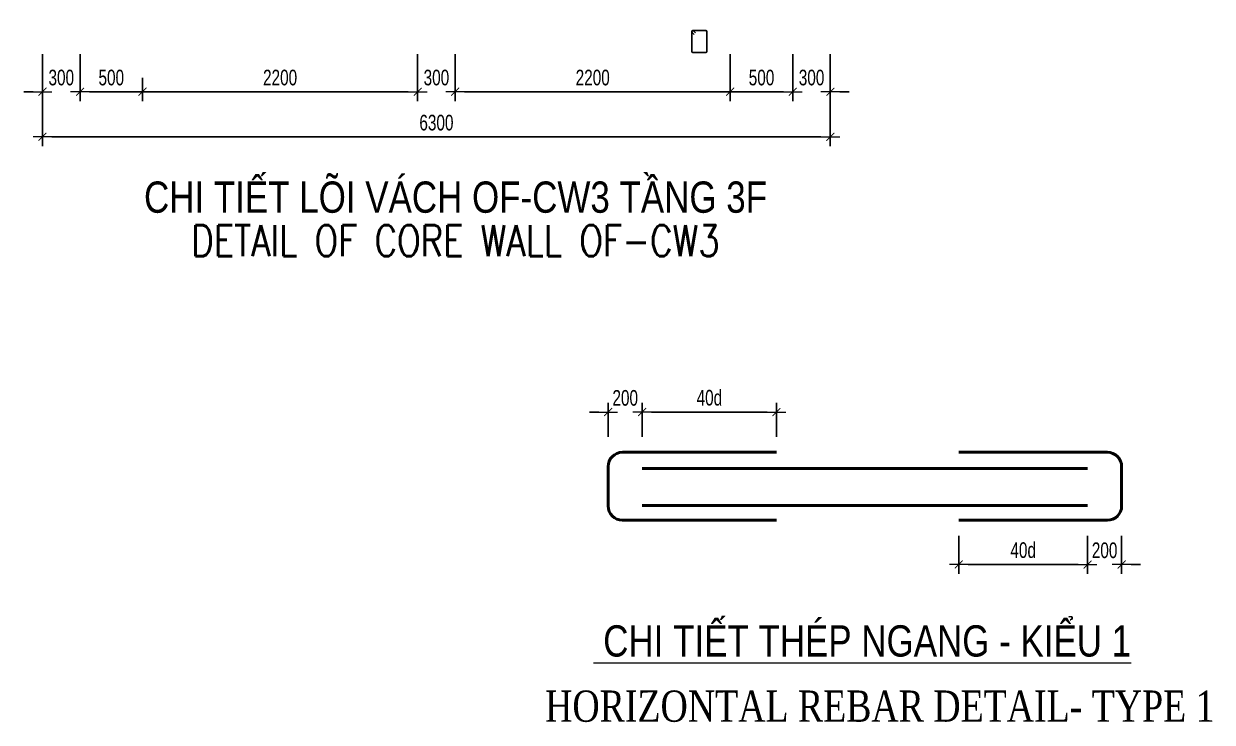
# Model space of a CAD drawing. Header units: millimetres. Extents: x 738475 to 1279438, y -34239 to 156422.
# Drawn here: x 1220607 to 1230111, y 129280 to 134863 of the extents above; entities that cross this region are included whole.
import ezdxf
from ezdxf.enums import TextEntityAlignment as Align

# ---------------------------------------------------------------- set-up
doc = ezdxf.new("R2010")
doc.units = ezdxf.units.MM
doc.header["$MEASUREMENT"] = 0
doc.layers.get('Defpoints').update_dxf_attribs({"color": 151, "lineweight": 9})
doc.layers.add('Ligature', color=1, linetype='Continuous')
doc.layers.add('Reinforcement', color=4, linetype='Continuous')
for name, color, linetype, lineweight in [('NDC_S_ANNO', 7, 'Continuous', 20), ('NDC_S_DIM', 1, 'Continuous', 15), ('NDC_S_ENG TITLE', 3, 'Continuous', 20), ('NDC_S_TEXT SYMBOL', 7, 'Continuous', 20), ('NDC_S_VN TEXT', 7, 'Continuous', 20), ('NDC_S_VN TITLE', 6, 'Continuous', 35)]:
    doc.layers.add(name, color=color, linetype=linetype, lineweight=lineweight)
doc.styles.add('ARIAL', font='arial.ttf', dxfattribs={"width": 0.8})
doc.styles.add('NDC_ANNO', font='', dxfattribs={"width": 0.8})
doc.styles.add('NDC_DIM', font='', dxfattribs={"width": 0.75})
doc.styles.add('NDC_EN TXT', font='romans.shx', dxfattribs={"width": 0.8})
doc.styles.add('NDC_VIE TXT', font='arial.ttf', dxfattribs={"width": 0.8})
doc.styles.add('VNTIMEH', font='vntimeh.shx', dxfattribs={"width": 0.8, "bigfont": 'vns.shx'})
doc.styles.get('NDC_ANNO').set_extended_font_data('Dotum')
doc.styles.get('NDC_DIM').set_extended_font_data('Dotum')
doc.dimstyles.new('NDC_dim_50', dxfattribs={"dimscale": 50, "dimtxt": 2.5, "dimasz": 1.5, "dimexe": 1.5, "dimexo": 2.5, "dimgap": 1, "dimtad": 1, "dimdec": 0, "dimzin": 0, "dimdsep": 46, "dimtxsty": 'NDC_DIM', "dimblk": 'DIMMARK', "dimcen": 0.09, "dimdle": 1.2, "dimclrd": 1, "dimclre": 1, "dimclrt": 3, "dimadec": 0, "dimazin": 0, "dimtfac": 1, "dimtdec": 0, "dimtix": 1, "dimtofl": 0, "dimtmove": 0, "dimatfit": 3, "dimfxl": 6, "dimfxlon": 1, "dimtolj": 1, "dimtzin": 0, "dimarcsym": 0})

# ---------------------------------------------------------------- blocks, each defined once
blk = doc.blocks.new('DIMMARK')
at = {"layer": 'NDC_S_DIM', "color": 1}
blk.add_line((-1.5, 0), (1, 0), dxfattribs=at)
at = {"layer": 'NDC_S_DIM', "color": 2, "const_width": 0.1}
blk.add_lwpolyline([(-0.42, -0.42), (0.42, 0.42)], dxfattribs=at)
blk = doc.blocks.new('*D280')
at = {"layer": 'Defpoints', "color": 0, "transparency": 16777216}
for p in [(1226626.9, 131759.4), (1225553.3, 131437.7), (1226626.9, 131437.7)]:
    blk.add_point(p, dxfattribs=at)
at = {"layer": 'NDC_S_DIM', "color": 1, "lineweight": -2, "transparency": 16777216}
for p, q in [((1225553.3, 131562.7), (1225553.3, 131834.4)), ((1226626.9, 131562.7), (1226626.9, 131834.4)), ((1225628.3, 131759.4), (1226551.9, 131759.4))]:
    blk.add_line(p, q, dxfattribs=at)
at = {"layer": 'NDC_S_DIM', "color": 1, "lineweight": -2, "transparency": 16777216, "xscale": 75, "yscale": 75, "zscale": 75, "rotation": 180}
blk.add_blockref('DIMMARK', (1225553.3, 131759.4), dxfattribs=at)
at = {"layer": 'NDC_S_DIM', "color": 1, "lineweight": -2, "transparency": 16777216, "xscale": 75, "yscale": 75, "zscale": 75}
blk.add_blockref('DIMMARK', (1226626.9, 131759.4), dxfattribs=at)
at = {"layer": 'NDC_S_DIM', "color": 3, "transparency": 16777216, "insert": (1226090.1, 131873.3), "char_height": 125, "attachment_point": 5, "style": 'NDC_DIM'}
blk.add_mtext('\\A1;40d', dxfattribs=at)
blk = doc.blocks.new('*D281')
at = {"layer": 'Defpoints', "color": 0, "transparency": 16777216}
for p in [(1228084.5, 130894.9), (1229114.4, 130894.9), (1229114.4, 130541.1)]:
    blk.add_point(p, dxfattribs=at)
at = {"layer": 'NDC_S_DIM', "color": 1, "lineweight": -2, "transparency": 16777216}
for p, q in [((1228084.5, 130769.9), (1228084.5, 130466.1)), ((1229114.4, 130769.9), (1229114.4, 130466.1)), ((1228159.5, 130541.1), (1229039.4, 130541.1))]:
    blk.add_line(p, q, dxfattribs=at)
at = {"layer": 'NDC_S_DIM', "color": 1, "lineweight": -2, "transparency": 16777216, "xscale": 75, "yscale": 75, "zscale": 75, "rotation": 180}
blk.add_blockref('DIMMARK', (1228084.5, 130541.1), dxfattribs=at)
at = {"layer": 'NDC_S_DIM', "color": 1, "lineweight": -2, "transparency": 16777216, "xscale": 75, "yscale": 75, "zscale": 75}
blk.add_blockref('DIMMARK', (1229114.4, 130541.1), dxfattribs=at)
at = {"layer": 'NDC_S_DIM', "color": 3, "transparency": 16777216, "insert": (1228599.5, 130654.9), "char_height": 125, "attachment_point": 5, "style": 'NDC_DIM'}
blk.add_mtext('\\A1;40d', dxfattribs=at)
blk = doc.blocks.new('*D284')
at = {"layer": 'Defpoints', "color": 0, "transparency": 16777216}
for p in [(1225280.8, 131759.4), (1225280.8, 131436.3), (1225553.3, 131437.7)]:
    blk.add_point(p, dxfattribs=at)
at = {"layer": 'NDC_S_DIM', "color": 1, "lineweight": -2, "transparency": 16777216}
for p, q in [((1225280.8, 131561.3), (1225280.8, 131834.4)), ((1225553.3, 131562.7), (1225553.3, 131834.4)), ((1225205.8, 131759.4), (1225130.8, 131759.4)), ((1225628.3, 131759.4), (1225703.3, 131759.4))]:
    blk.add_line(p, q, dxfattribs=at)
at = {"layer": 'NDC_S_DIM', "color": 1, "lineweight": -2, "transparency": 16777216, "xscale": 75, "yscale": 75, "zscale": 75}
blk.add_blockref('DIMMARK', (1225280.8, 131759.4), dxfattribs=at)
at = {"layer": 'NDC_S_DIM', "color": 1, "lineweight": -2, "transparency": 16777216, "xscale": 75, "yscale": 75, "zscale": 75, "rotation": 180}
blk.add_blockref('DIMMARK', (1225553.3, 131759.4), dxfattribs=at)
at = {"layer": 'NDC_S_DIM', "color": 3, "transparency": 16777216, "insert": (1225417, 131872), "char_height": 125, "attachment_point": 5, "style": 'NDC_DIM'}
blk.add_mtext('\\A1;200', dxfattribs=at)
blk = doc.blocks.new('*D285')
at = {"layer": 'Defpoints', "color": 0, "transparency": 16777216}
for p in [(1229114.4, 130894.9), (1229386.9, 130894.9), (1229114.4, 130541.1)]:
    blk.add_point(p, dxfattribs=at)
at = {"layer": 'NDC_S_DIM', "color": 1, "lineweight": -2, "transparency": 16777216}
for p, q in [((1229114.4, 130769.9), (1229114.4, 130466.1)), ((1229386.9, 130769.9), (1229386.9, 130466.1)), ((1229039.4, 130541.1), (1228964.4, 130541.1)), ((1229461.9, 130541.1), (1229536.9, 130541.1))]:
    blk.add_line(p, q, dxfattribs=at)
at = {"layer": 'NDC_S_DIM', "color": 1, "lineweight": -2, "transparency": 16777216, "xscale": 75, "yscale": 75, "zscale": 75}
blk.add_blockref('DIMMARK', (1229114.4, 130541.1), dxfattribs=at)
at = {"layer": 'NDC_S_DIM', "color": 1, "lineweight": -2, "transparency": 16777216, "xscale": 75, "yscale": 75, "zscale": 75, "rotation": 180}
blk.add_blockref('DIMMARK', (1229386.9, 130541.1), dxfattribs=at)
at = {"layer": 'NDC_S_DIM', "color": 3, "transparency": 16777216, "insert": (1229250.6, 130653.7), "char_height": 125, "attachment_point": 5, "style": 'NDC_DIM'}
blk.add_mtext('\\A1;200', dxfattribs=at)
blk = doc.blocks.new('*D340')
at = {"layer": 'Defpoints', "color": 0, "transparency": 16777216}
for p in [(1221057.2, 135980.2), (1220757.2, 135480.2), (1221057.2, 134320.2)]:
    blk.add_point(p, dxfattribs=at)
at = {"layer": 'NDC_S_DIM', "color": 1, "lineweight": -2, "transparency": 16777216}
for p, q in [((1220757.2, 134620.2), (1220757.2, 134245.2)), ((1221057.2, 134620.2), (1221057.2, 134245.2)), ((1220682.2, 134320.2), (1220607.2, 134320.2)), ((1221132.2, 134320.2), (1221207.2, 134320.2))]:
    blk.add_line(p, q, dxfattribs=at)
at = {"layer": 'NDC_S_DIM', "color": 1, "lineweight": -2, "transparency": 16777216, "xscale": 75, "yscale": 75, "zscale": 75}
blk.add_blockref('DIMMARK', (1220757.2, 134320.2), dxfattribs=at)
at = {"layer": 'NDC_S_DIM', "color": 1, "lineweight": -2, "transparency": 16777216, "xscale": 75, "yscale": 75, "zscale": 75, "rotation": 180}
blk.add_blockref('DIMMARK', (1221057.2, 134320.2), dxfattribs=at)
at = {"layer": 'NDC_S_DIM', "color": 3, "transparency": 16777216, "insert": (1220907.2, 134432.8), "char_height": 125, "attachment_point": 5, "style": 'NDC_DIM'}
blk.add_mtext('\\A1;300', dxfattribs=at)
blk = doc.blocks.new('*D341')
at = {"layer": 'Defpoints', "color": 0, "transparency": 16777216}
for p in [(1221057.2, 135980.2), (1221557, 134557), (1221557, 134320.2)]:
    blk.add_point(p, dxfattribs=at)
at = {"layer": 'NDC_S_DIM', "color": 1, "lineweight": -2, "transparency": 16777216}
for p, q in [((1221057.2, 134620.2), (1221057.2, 134245.2)), ((1221557, 134432), (1221557, 134245.2)), ((1221132.2, 134320.2), (1221482, 134320.2))]:
    blk.add_line(p, q, dxfattribs=at)
at = {"layer": 'NDC_S_DIM', "color": 1, "lineweight": -2, "transparency": 16777216, "xscale": 75, "yscale": 75, "zscale": 75, "rotation": 180}
blk.add_blockref('DIMMARK', (1221057.2, 134320.2), dxfattribs=at)
at = {"layer": 'NDC_S_DIM', "color": 1, "lineweight": -2, "transparency": 16777216, "xscale": 75, "yscale": 75, "zscale": 75}
blk.add_blockref('DIMMARK', (1221557, 134320.2), dxfattribs=at)
at = {"layer": 'NDC_S_DIM', "color": 3, "transparency": 16777216, "insert": (1221307.1, 134432.8), "char_height": 125, "attachment_point": 5, "style": 'NDC_DIM'}
blk.add_mtext('\\A1;500', dxfattribs=at)
blk = doc.blocks.new('*D342')
at = {"layer": 'Defpoints', "color": 0, "transparency": 16777216}
for p in [(1223757.2, 135980.2), (1221557, 134557), (1223757.2, 134320.2)]:
    blk.add_point(p, dxfattribs=at)
at = {"layer": 'NDC_S_DIM', "color": 1, "lineweight": -2, "transparency": 16777216}
for p, q in [((1223757.2, 134620.2), (1223757.2, 134245.2)), ((1221557, 134432), (1221557, 134245.2)), ((1221632, 134320.2), (1223682.2, 134320.2))]:
    blk.add_line(p, q, dxfattribs=at)
at = {"layer": 'NDC_S_DIM', "color": 1, "lineweight": -2, "transparency": 16777216, "xscale": 75, "yscale": 75, "zscale": 75, "rotation": 180}
blk.add_blockref('DIMMARK', (1221557, 134320.2), dxfattribs=at)
at = {"layer": 'NDC_S_DIM', "color": 1, "lineweight": -2, "transparency": 16777216, "xscale": 75, "yscale": 75, "zscale": 75}
blk.add_blockref('DIMMARK', (1223757.2, 134320.2), dxfattribs=at)
at = {"layer": 'NDC_S_DIM', "color": 3, "transparency": 16777216, "insert": (1222657.1, 134432.8), "char_height": 125, "attachment_point": 5, "style": 'NDC_DIM'}
blk.add_mtext('\\A1;2200', dxfattribs=at)
blk = doc.blocks.new('*D343')
at = {"layer": 'Defpoints', "color": 0, "transparency": 16777216}
for p in [(1223757.2, 135980.2), (1224057.2, 135980.2), (1224057.2, 134320.2)]:
    blk.add_point(p, dxfattribs=at)
at = {"layer": 'NDC_S_DIM', "color": 1, "lineweight": -2, "transparency": 16777216}
for p, q in [((1223757.2, 134620.2), (1223757.2, 134245.2)), ((1224057.2, 134620.2), (1224057.2, 134245.2)), ((1223682.2, 134320.2), (1223607.2, 134320.2)), ((1224132.2, 134320.2), (1224207.2, 134320.2))]:
    blk.add_line(p, q, dxfattribs=at)
at = {"layer": 'NDC_S_DIM', "color": 1, "lineweight": -2, "transparency": 16777216, "xscale": 75, "yscale": 75, "zscale": 75}
blk.add_blockref('DIMMARK', (1223757.2, 134320.2), dxfattribs=at)
at = {"layer": 'NDC_S_DIM', "color": 1, "lineweight": -2, "transparency": 16777216, "xscale": 75, "yscale": 75, "zscale": 75, "rotation": 180}
blk.add_blockref('DIMMARK', (1224057.2, 134320.2), dxfattribs=at)
at = {"layer": 'NDC_S_DIM', "color": 3, "transparency": 16777216, "insert": (1223907.2, 134432.8), "char_height": 125, "attachment_point": 5, "style": 'NDC_DIM'}
blk.add_mtext('\\A1;300', dxfattribs=at)
blk = doc.blocks.new('*D344')
at = {"layer": 'Defpoints', "color": 0, "transparency": 16777216}
for p in [(1224057.2, 135980.2), (1226256.9, 135928.5), (1226256.9, 134320.2)]:
    blk.add_point(p, dxfattribs=at)
at = {"layer": 'NDC_S_DIM', "color": 1, "lineweight": -2, "transparency": 16777216}
for p, q in [((1224057.2, 134620.2), (1224057.2, 134245.2)), ((1226256.9, 134620.2), (1226256.9, 134245.2)), ((1224132.2, 134320.2), (1226181.9, 134320.2))]:
    blk.add_line(p, q, dxfattribs=at)
at = {"layer": 'NDC_S_DIM', "color": 1, "lineweight": -2, "transparency": 16777216, "xscale": 75, "yscale": 75, "zscale": 75, "rotation": 180}
blk.add_blockref('DIMMARK', (1224057.2, 134320.2), dxfattribs=at)
at = {"layer": 'NDC_S_DIM', "color": 1, "lineweight": -2, "transparency": 16777216, "xscale": 75, "yscale": 75, "zscale": 75}
blk.add_blockref('DIMMARK', (1226256.9, 134320.2), dxfattribs=at)
at = {"layer": 'NDC_S_DIM', "color": 3, "transparency": 16777216, "insert": (1225157.1, 134432.8), "char_height": 125, "attachment_point": 5, "style": 'NDC_DIM'}
blk.add_mtext('\\A1;2200', dxfattribs=at)
blk = doc.blocks.new('*D345')
at = {"layer": 'Defpoints', "color": 0, "transparency": 16777216}
for p in [(1226256.9, 135928.5), (1226757.2, 135980.2), (1226757.2, 134320.2)]:
    blk.add_point(p, dxfattribs=at)
at = {"layer": 'NDC_S_DIM', "color": 1, "lineweight": -2, "transparency": 16777216}
for p, q in [((1226256.9, 134620.2), (1226256.9, 134245.2)), ((1226757.2, 134620.2), (1226757.2, 134245.2)), ((1226331.9, 134320.2), (1226682.2, 134320.2))]:
    blk.add_line(p, q, dxfattribs=at)
at = {"layer": 'NDC_S_DIM', "color": 1, "lineweight": -2, "transparency": 16777216, "xscale": 75, "yscale": 75, "zscale": 75, "rotation": 180}
blk.add_blockref('DIMMARK', (1226256.9, 134320.2), dxfattribs=at)
at = {"layer": 'NDC_S_DIM', "color": 1, "lineweight": -2, "transparency": 16777216, "xscale": 75, "yscale": 75, "zscale": 75}
blk.add_blockref('DIMMARK', (1226757.2, 134320.2), dxfattribs=at)
at = {"layer": 'NDC_S_DIM', "color": 3, "transparency": 16777216, "insert": (1226507.1, 134432.8), "char_height": 125, "attachment_point": 5, "style": 'NDC_DIM'}
blk.add_mtext('\\A1;500', dxfattribs=at)
blk = doc.blocks.new('*D346')
at = {"layer": 'Defpoints', "color": 0, "transparency": 16777216}
for p in [(1226757.2, 135980.2), (1227057.2, 135480.2), (1227057.2, 134320.2)]:
    blk.add_point(p, dxfattribs=at)
at = {"layer": 'NDC_S_DIM', "color": 1, "lineweight": -2, "transparency": 16777216}
for p, q in [((1226757.2, 134620.2), (1226757.2, 134245.2)), ((1227057.2, 134620.2), (1227057.2, 134245.2)), ((1226682.2, 134320.2), (1226607.2, 134320.2)), ((1227132.2, 134320.2), (1227207.2, 134320.2))]:
    blk.add_line(p, q, dxfattribs=at)
at = {"layer": 'NDC_S_DIM', "color": 1, "lineweight": -2, "transparency": 16777216, "xscale": 75, "yscale": 75, "zscale": 75}
blk.add_blockref('DIMMARK', (1226757.2, 134320.2), dxfattribs=at)
at = {"layer": 'NDC_S_DIM', "color": 1, "lineweight": -2, "transparency": 16777216, "xscale": 75, "yscale": 75, "zscale": 75, "rotation": 180}
blk.add_blockref('DIMMARK', (1227057.2, 134320.2), dxfattribs=at)
at = {"layer": 'NDC_S_DIM', "color": 3, "transparency": 16777216, "insert": (1226907.2, 134432.8), "char_height": 125, "attachment_point": 5, "style": 'NDC_DIM'}
blk.add_mtext('\\A1;300', dxfattribs=at)
blk = doc.blocks.new('*D347')
at = {"layer": 'Defpoints', "color": 0, "transparency": 16777216}
for p in [(1220757.2, 135480.2), (1227057.2, 135480.2), (1227057.2, 133959.9)]:
    blk.add_point(p, dxfattribs=at)
at = {"layer": 'NDC_S_DIM', "color": 1, "lineweight": -2, "transparency": 16777216}
for p, q in [((1220757.2, 134259.9), (1220757.2, 133884.9)), ((1227057.2, 134259.9), (1227057.2, 133884.9)), ((1220832.2, 133959.9), (1226982.2, 133959.9))]:
    blk.add_line(p, q, dxfattribs=at)
at = {"layer": 'NDC_S_DIM', "color": 1, "lineweight": -2, "transparency": 16777216, "xscale": 75, "yscale": 75, "zscale": 75, "rotation": 180}
blk.add_blockref('DIMMARK', (1220757.2, 133959.9), dxfattribs=at)
at = {"layer": 'NDC_S_DIM', "color": 1, "lineweight": -2, "transparency": 16777216, "xscale": 75, "yscale": 75, "zscale": 75}
blk.add_blockref('DIMMARK', (1227057.2, 133959.9), dxfattribs=at)
at = {"layer": 'NDC_S_DIM', "color": 3, "transparency": 16777216, "insert": (1223907.2, 134072.5), "char_height": 125, "attachment_point": 5, "style": 'NDC_DIM'}
blk.add_mtext('\\A1;6300', dxfattribs=at)
blk = doc.blocks.new('Drawing name_symbol')
at = {"layer": 'NDC_S_ENG TITLE', "style": 'NDC_EN TXT', "width": 0.8}
blk.add_attdef('SECTDET1', text='', height=5, dxfattribs=at).set_placement((0, 1.01), align=Align.CENTER)
at = {"layer": 'NDC_S_TEXT SYMBOL', "lineweight": 25, "style": 'NDC_ANNO', "width": 0.8}
blk.add_attdef('SSCALE', text='', height=2.5, dxfattribs=at).set_placement((0, -4), align=Align.CENTER)
at = {"layer": 'NDC_S_VN TITLE', "style": 'NDC_VIE TXT', "width": 0.8}
blk.add_attdef('SECTDET2', text='', height=5, dxfattribs=at).set_placement((0, 7.97), align=Align.CENTER)
blk = doc.blocks.new('*D274')
at = {"layer": 'Defpoints', "color": 0, "transparency": 16777216}
for p in [(1226626.9, 131759.4), (1225553.3, 131437.7), (1226626.9, 131437.7)]:
    blk.add_point(p, dxfattribs=at)
at = {"layer": 'NDC_S_DIM', "color": 1, "lineweight": -2, "transparency": 16777216}
for p, q in [((1225553.3, 131562.7), (1225553.3, 131834.4)), ((1226626.9, 131562.7), (1226626.9, 131834.4)), ((1225628.3, 131759.4), (1226551.9, 131759.4))]:
    blk.add_line(p, q, dxfattribs=at)
at = {"layer": 'NDC_S_DIM', "color": 1, "lineweight": -2, "transparency": 16777216, "xscale": 75, "yscale": 75, "zscale": 75, "rotation": 180}
blk.add_blockref('DIMMARK', (1225553.3, 131759.4), dxfattribs=at)
at = {"layer": 'NDC_S_DIM', "color": 1, "lineweight": -2, "transparency": 16777216, "xscale": 75, "yscale": 75, "zscale": 75}
blk.add_blockref('DIMMARK', (1226626.9, 131759.4), dxfattribs=at)
at = {"layer": 'NDC_S_DIM', "color": 3, "transparency": 16777216, "insert": (1226090.1, 131873.3), "char_height": 125, "attachment_point": 5, "style": 'NDC_DIM'}
blk.add_mtext('\\A1;40d', dxfattribs=at)
blk = doc.blocks.new('*D275')
at = {"layer": 'Defpoints', "color": 0, "transparency": 16777216}
for p in [(1228084.5, 130894.9), (1229114.4, 130894.9), (1229114.4, 130541.1)]:
    blk.add_point(p, dxfattribs=at)
at = {"layer": 'NDC_S_DIM', "color": 1, "lineweight": -2, "transparency": 16777216}
for p, q in [((1228084.5, 130769.9), (1228084.5, 130466.1)), ((1229114.4, 130769.9), (1229114.4, 130466.1)), ((1228159.5, 130541.1), (1229039.4, 130541.1))]:
    blk.add_line(p, q, dxfattribs=at)
at = {"layer": 'NDC_S_DIM', "color": 1, "lineweight": -2, "transparency": 16777216, "xscale": 75, "yscale": 75, "zscale": 75, "rotation": 180}
blk.add_blockref('DIMMARK', (1228084.5, 130541.1), dxfattribs=at)
at = {"layer": 'NDC_S_DIM', "color": 1, "lineweight": -2, "transparency": 16777216, "xscale": 75, "yscale": 75, "zscale": 75}
blk.add_blockref('DIMMARK', (1229114.4, 130541.1), dxfattribs=at)
at = {"layer": 'NDC_S_DIM', "color": 3, "transparency": 16777216, "insert": (1228599.5, 130654.9), "char_height": 125, "attachment_point": 5, "style": 'NDC_DIM'}
blk.add_mtext('\\A1;40d', dxfattribs=at)
blk = doc.blocks.new('*D278')
at = {"layer": 'Defpoints', "color": 0, "transparency": 16777216}
for p in [(1225280.8, 131759.4), (1225280.8, 131436.3), (1225553.3, 131437.7)]:
    blk.add_point(p, dxfattribs=at)
at = {"layer": 'NDC_S_DIM', "color": 1, "lineweight": -2, "transparency": 16777216}
for p, q in [((1225280.8, 131561.3), (1225280.8, 131834.4)), ((1225553.3, 131562.7), (1225553.3, 131834.4)), ((1225205.8, 131759.4), (1225130.8, 131759.4)), ((1225628.3, 131759.4), (1225703.3, 131759.4))]:
    blk.add_line(p, q, dxfattribs=at)
at = {"layer": 'NDC_S_DIM', "color": 1, "lineweight": -2, "transparency": 16777216, "xscale": 75, "yscale": 75, "zscale": 75}
blk.add_blockref('DIMMARK', (1225280.8, 131759.4), dxfattribs=at)
at = {"layer": 'NDC_S_DIM', "color": 1, "lineweight": -2, "transparency": 16777216, "xscale": 75, "yscale": 75, "zscale": 75, "rotation": 180}
blk.add_blockref('DIMMARK', (1225553.3, 131759.4), dxfattribs=at)
at = {"layer": 'NDC_S_DIM', "color": 3, "transparency": 16777216, "insert": (1225417, 131872), "char_height": 125, "attachment_point": 5, "style": 'NDC_DIM'}
blk.add_mtext('\\A1;200', dxfattribs=at)
blk = doc.blocks.new('*D279')
at = {"layer": 'Defpoints', "color": 0, "transparency": 16777216}
for p in [(1229114.4, 130894.9), (1229386.9, 130894.9), (1229114.4, 130541.1)]:
    blk.add_point(p, dxfattribs=at)
at = {"layer": 'NDC_S_DIM', "color": 1, "lineweight": -2, "transparency": 16777216}
for p, q in [((1229114.4, 130769.9), (1229114.4, 130466.1)), ((1229386.9, 130769.9), (1229386.9, 130466.1)), ((1229039.4, 130541.1), (1228964.4, 130541.1)), ((1229461.9, 130541.1), (1229536.9, 130541.1))]:
    blk.add_line(p, q, dxfattribs=at)
at = {"layer": 'NDC_S_DIM', "color": 1, "lineweight": -2, "transparency": 16777216, "xscale": 75, "yscale": 75, "zscale": 75}
blk.add_blockref('DIMMARK', (1229114.4, 130541.1), dxfattribs=at)
at = {"layer": 'NDC_S_DIM', "color": 1, "lineweight": -2, "transparency": 16777216, "xscale": 75, "yscale": 75, "zscale": 75, "rotation": 180}
blk.add_blockref('DIMMARK', (1229386.9, 130541.1), dxfattribs=at)
at = {"layer": 'NDC_S_DIM', "color": 3, "transparency": 16777216, "insert": (1229250.6, 130653.7), "char_height": 125, "attachment_point": 5, "style": 'NDC_DIM'}
blk.add_mtext('\\A1;200', dxfattribs=at)

msp = doc.modelspace()

# ---------------------------------------------------------------- linework, layer by layer
at = {"layer": 'Ligature'}
msp.add_lwpolyline([(1225967.574, 134778.321), (1225951.608, 134794.287, -0.66817864), (1225957.382, 134808.225), (1226062.011, 134808.225, -0.41421356), (1226070.176, 134800.06), (1226070.175, 134642.953, -0.41421356), (1226062.011, 134634.788), (1225957.382, 134634.788, -0.41421356), (1225949.217, 134642.953), (1225949.217, 134800.06, -0.66817864), (1225963.155, 134805.834), (1225979.121, 134789.868)], format="xyb", dxfattribs=at)
at = {"layer": 'Reinforcement', "lineweight": 50}
for p, q in [((1225553.289, 131308.75), (1229114.38, 131308.75)), ((1225553.289, 131308.75), (1229114.38, 131308.75)), ((1225553.289, 131013.344), (1229114.38, 131013.344)), ((1225553.289, 131013.344), (1229114.38, 131013.344))]:
    msp.add_line(p, q, dxfattribs=at)
for points in [[(1226626.897, 131437.662), (1225394.549, 131437.662, 0.41421356), (1225280.799, 131323.912), (1225280.799, 131008.614, 0.41421356), (1225394.549, 130894.864), (1226626.897, 130894.864)], [(1226626.897, 131437.662), (1225394.549, 131437.662, 0.41421356), (1225280.799, 131323.912), (1225280.799, 131008.614, 0.41421356), (1225394.549, 130894.864), (1226626.897, 130894.864)], [(1228084.539, 131437.662), (1229273.12, 131437.662, -0.41421356), (1229386.87, 131323.912), (1229386.87, 131008.614, -0.41421356), (1229273.12, 130894.864), (1228084.539, 130894.864)], [(1228084.539, 131437.662), (1229273.12, 131437.662, -0.41421356), (1229386.87, 131323.912), (1229386.87, 131008.614, -0.41421356), (1229273.12, 130894.864), (1228084.539, 130894.864)]]:
    msp.add_lwpolyline(points, format="xyb", dxfattribs=at)

# ---------------------------------------------------------------- block references
at = {"layer": 'NDC_S_ANNO'}
ref = msp.add_blockref('Drawing name_symbol', (1224059.943, 132954.085), dxfattribs=dict(at, xscale=50, yscale=50, zscale=50))
ref.add_attrib('SECTDET1', 'DETAIL OF CORE WALL OF-CW3', dxfattribs={"layer": 'NDC_S_ENG TITLE', "height": 250, "style": 'NDC_EN TXT', "width": 0.8}).set_placement((1224059.943, 133004.648), align=Align.CENTER)
ref.add_attrib('SECTDET2', 'CHI TIẾT LÕI VÁCH OF-CW3 TẦNG 3F', dxfattribs={"layer": 'NDC_S_VN TITLE', "height": 250, "style": 'NDC_VIE TXT', "width": 0.8}).set_placement((1224059.943, 133352.617), align=Align.CENTER)

# ---------------------------------------------------------------- texts
at = {"layer": 'NDC_S_ENG TITLE', "style": 'VNTIMEH', "width": 0.8}
msp.add_text('horizontal rebar detail- type 1', height=250, dxfattribs=at).set_placement((1224776.498, 129283.766))
msp.add_text('horizontal rebar detail- type 1', height=250, dxfattribs=at).set_placement((1224776.498, 129283.766))
at = {"layer": 'NDC_S_VN TEXT', "style": 'ARIAL', "width": 0.8}
msp.add_text('%%u CHI TIẾT THÉP NGANG - KIỂU 1', height=250, dxfattribs=at).set_placement((1225163.251, 129804.906))
msp.add_text('%%u CHI TIẾT THÉP NGANG - KIỂU 1', height=250, dxfattribs=at).set_placement((1225163.251, 129804.906))

# ---------------------------------------------------------------- dimensions: what is measured, and where the dimension line sits
at = {"layer": 'NDC_S_DIM'}
for base, p2, picture, middle in [((1221057.232, 134320.216), (1221057.232, 135980.175), '*D340', (1220907.232, 134432.801)), ((1227057.232, 133959.902), (1227057.232, 135480.175), '*D347', (1223907.232, 134072.487))]:
    dim = msp.add_linear_dim(base=base, p1=(1220757.232, 135480.175), p2=p2, dimstyle='NDC_dim_50', dxfattribs=at)
    dim.commit()
    dim.dimension.update_dxf_attribs({"geometry": picture, "text_midpoint": middle})
for base, p1, p2, picture, middle in [((1221557.026, 134320.216), (1221057.232, 135980.175), (1221557.026, 134556.999), '*D341', (1221307.129, 134432.801)), ((1223757.232, 134320.216), (1221557.026, 134556.999), (1223757.232, 135980.175), '*D342', (1222657.129, 134432.801)), ((1224057.232, 134320.216), (1223757.232, 135980.175), (1224057.232, 135980.175), '*D343', (1223907.232, 134432.801)), ((1226256.899, 134320.216), (1224057.232, 135980.175), (1226256.899, 135928.527), '*D344', (1225157.066, 134432.801)), ((1226757.232, 134320.216), (1226256.899, 135928.527), (1226757.232, 135980.175), '*D345', (1226507.066, 134432.801)), ((1227057.232, 134320.216), (1226757.232, 135980.175), (1227057.232, 135480.175), '*D346', (1226907.232, 134432.801))]:
    dim = msp.add_linear_dim(base=base, p1=p1, p2=p2, dimstyle='NDC_dim_50', override={"dimtmove": 1}, dxfattribs=at)
    dim.commit()
    dim.dimension.update_dxf_attribs({"geometry": picture, "text_midpoint": middle})
for base, p1, p2, text, picture, middle in [((1225280.799, 131759.436), (1225553.289, 131437.662), (1225280.799, 131436.292), '200', '*D284', (1225417.044, 131872.021)), ((1225280.799, 131759.436), (1225553.289, 131437.662), (1225280.799, 131436.292), '200', '*D278', (1225417.044, 131872.021)), ((1226626.897, 131759.436), (1225553.289, 131437.662), (1226626.897, 131437.662), '40d', '*D280', (1226090.093, 131873.293)), ((1226626.897, 131759.436), (1225553.289, 131437.662), (1226626.897, 131437.662), '40d', '*D274', (1226090.093, 131873.293)), ((1229114.38, 130541.081), (1228084.539, 130894.864), (1229114.38, 130894.864), '40d', '*D281', (1228599.459, 130654.938)), ((1229114.38, 130541.081), (1228084.539, 130894.864), (1229114.38, 130894.864), '40d', '*D275', (1228599.459, 130654.938)), ((1229114.38, 130541.081), (1229386.87, 130894.898), (1229114.38, 130894.864), '200', '*D285', (1229250.625, 130653.666)), ((1229114.38, 130541.081), (1229386.87, 130894.898), (1229114.38, 130894.864), '200', '*D279', (1229250.625, 130653.666))]:
    dim = msp.add_linear_dim(base=base, p1=p1, p2=p2, text=text, dimstyle='NDC_dim_50', override={"dimtmove": 1}, dxfattribs=at)
    dim.commit()
    dim.dimension.update_dxf_attribs({"geometry": picture, "text_midpoint": middle})

doc.saveas('drawing.dxf')
